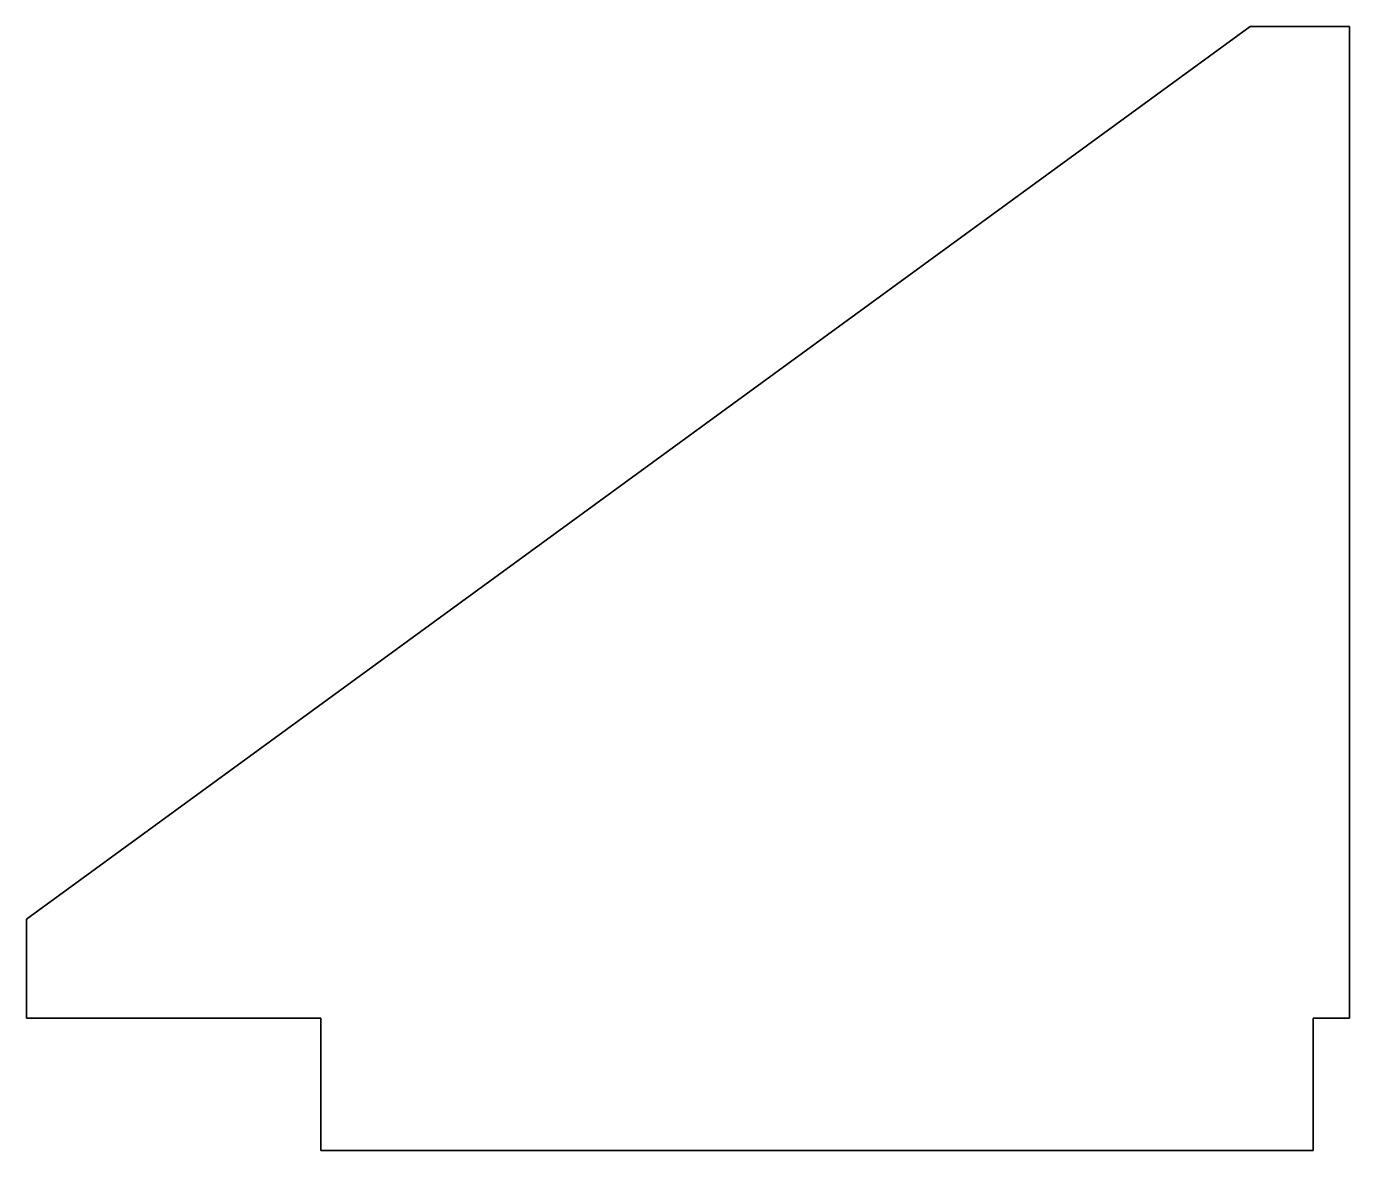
# Model space of a CAD drawing. Header units: millimetres. Extents: x 0 to 40, y 0 to 34.
import ezdxf

# ---------------------------------------------------------------- set-up
doc = ezdxf.new("R2010")
doc.units = ezdxf.units.MM
doc.layers.add('SIMUMAK Visible (ISO)', color=7, linetype='Continuous', lineweight=35)

# ---------------------------------------------------------------- blocks, each defined once
blk = doc.blocks.new('2DOF-150-17-KRT4-02_CARTELAS 3 DE LA COLUMNA_VIEW21')
at = {"layer": 'SIMUMAK Visible (ISO)'}
for p, q in [((17, 17), (-20, -10)), ((20, 17), (17, 17)), ((20, -13), (20, 17)), ((-20, -10), (-20, -13)), ((-20, -13), (-11.1, -13)), ((-11.1, -13), (-11.1, -17)), ((18.9, -13), (20, -13)), ((18.9, -17), (18.9, -13)), ((-11.1, -17), (18.9, -17))]:
    blk.add_line(p, q, dxfattribs=at)

msp = doc.modelspace()

# ---------------------------------------------------------------- block references
msp.add_blockref('2DOF-150-17-KRT4-02_CARTELAS 3 DE LA COLUMNA_VIEW21', (20, 17))

doc.saveas('drawing.dxf')
